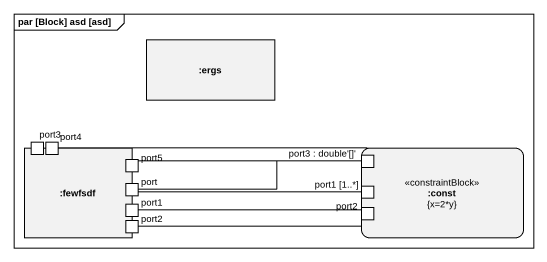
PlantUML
@startuml
mainframe par [Block] asd [asd]
rectangle ":ergs" as ergs
rectangle ":fewfsdf" as fewfsdf {
  port port3
  port port4
  port port5
  port "port" as port_
  port port1
  port "port2" as port2_2
}
rectangle ":const\n{x=2*y}" as const <<constraintBlock>> {
  port "port3 : double'[]'" as port3_double
  port "port1 [1..*]" as port1_1
  port port2
}
port4 -right- port3_double
port5 -right- port3_double
port_ -right- port3_double
port_ -right- port1_1
port1 -right- port1_1
port2_2 -right- port2
@enduml
